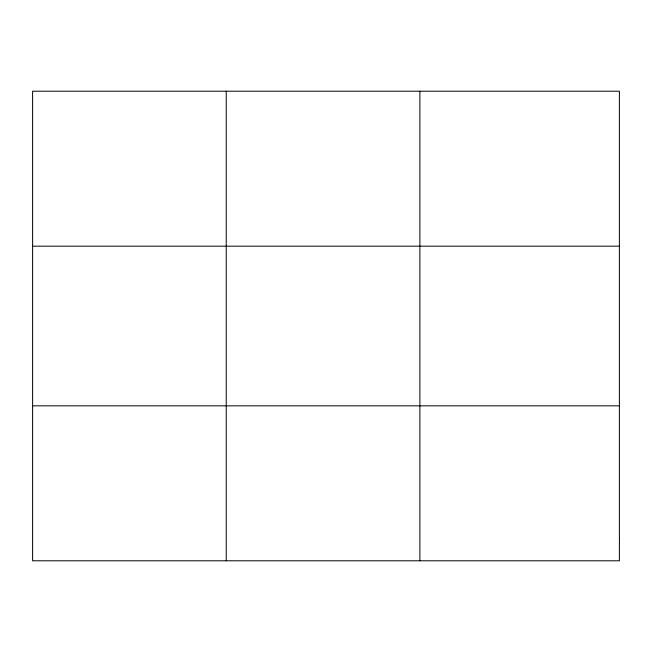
<?xml version="1.0" encoding="UTF-8"?>
<svg xmlns="http://www.w3.org/2000/svg" width="652" height="652" viewBox="0 0 652 652"><rect width="100%" height="100%" fill="white"/><g stroke="black" fill="none" stroke-linecap="round" stroke-linejoin="round"><path stroke-width="0.98" d="M226.244 560.785L226.244 91.215M419.888 560.785L419.888 91.215M32.6 246.171L619.4 246.171M32.6 405.829L619.4 405.829M619.4 538.65L619.4 560.785L32.6 560.785L32.6 91.215L619.4 91.215L619.4 538.65"/></g></svg>
